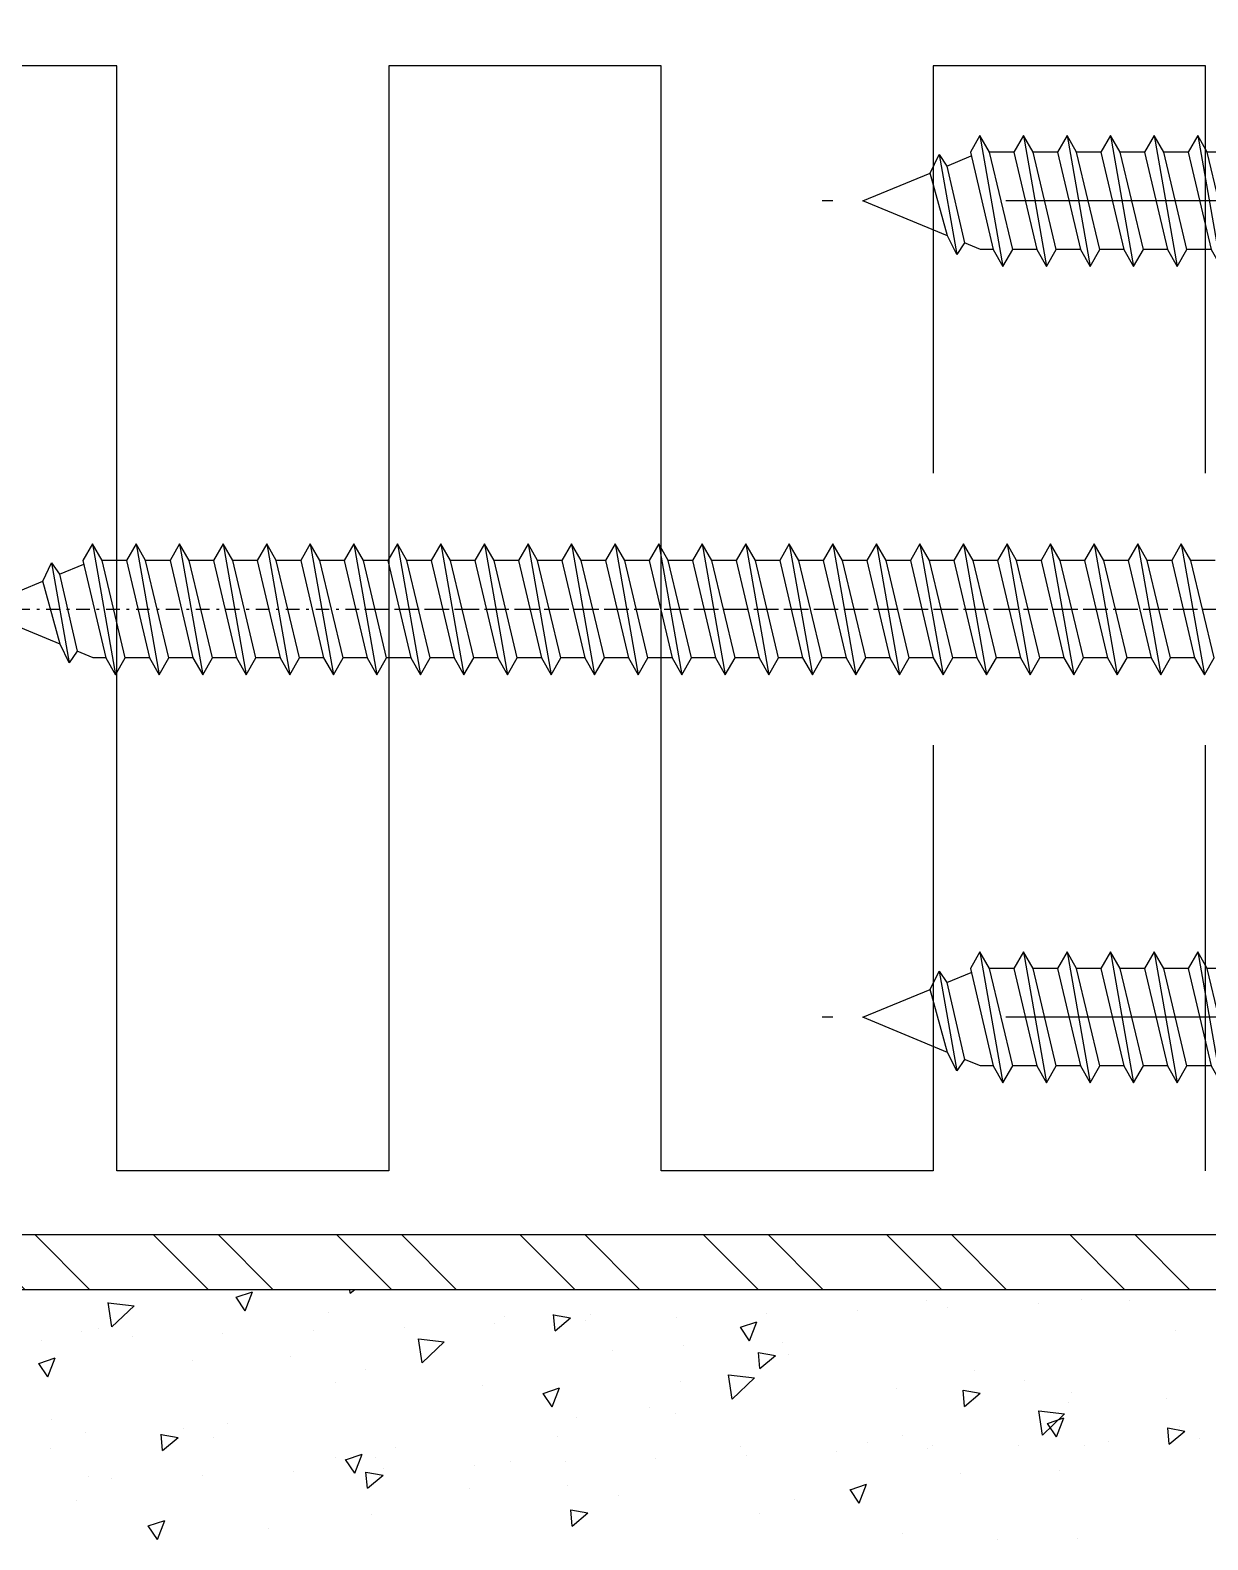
# Model space of a CAD drawing. Header units: millimetres. Extents: x -1821 to 14707, y -2864 to 1473.
# Drawn here: x 6674.5 to 6717.7, y -1057.3 to -1001.9 of the extents above; entities that cross this region are included whole.
import ezdxf

# ---------------------------------------------------------------- set-up
doc = ezdxf.new("R2010")
doc.units = ezdxf.units.MM
for name, pattern in [('AUSGEZOGEN', [0]), ('CENTER', [50.8, 31.75, -6.35, 6.35, -6.35]), ('DASHDOT', [1, 0.5, -0.25, 0, -0.25]), ('VERDECKT', [9.525, 6.35, -3.175])]:
    doc.linetypes.add(name, pattern=pattern)
for name, color, linetype in [('CENT_18', 3, 'CENTER'), ('CENT_25', 2, 'DASHDOT'), ('CONST18', 3, 'Continuous'), ('CONST25', 2, 'Continuous'), ('CONST35', 7, 'Continuous'), ('HIDE_18', 3, 'VERDECKT')]:
    doc.layers.add(name, color=color, linetype=linetype)

# ---------------------------------------------------------------- blocks, each defined once
blk = doc.blocks.new('*X34')
at = {"color": 0}
for p, q in [((259.507, 56.338), (259.442, 56.393)), ((259.507, 56.338), (259.512, 56.393)), ((263.508, 56.39), (263.508, 56.39)), ((248.062, 56.228), (248.062, 56.228)), ((248.757, 56.249), (248.757, 56.249)), ((249.393, 56.179), (249.393, 56.179)), ((251.039, 56.229), (251.039, 56.229)), ((261.051, 56.078), (260.944, 56.358)), ((261.185, 56.277), (260.944, 56.358)), ((261.051, 56.078), (261.185, 56.277)), ((263.065, 56.197), (262.685, 56.153)), ((263.01, 55.842), (262.685, 56.153)), ((263.01, 55.842), (263.065, 56.198)), ((250.725, 56.13), (250.725, 56.13)), ((252.057, 56.082), (252.057, 56.082)), ((253.388, 56.033), (253.388, 56.033)), ((254.72, 55.985), (254.72, 55.985)), ((255.981, 56.03), (255.981, 56.03)), ((256.051, 55.936), (256.051, 55.936)), ((256.519, 56.021), (256.269, 55.975)), ((256.498, 55.783), (256.269, 55.975)), ((256.498, 55.783), (256.519, 56.022)), ((257.239, 55.994), (257.239, 55.994)), ((259.821, 56.058), (259.821, 56.058)), ((247.378, 55.786), (247.378, 55.786)), ((253.639, 55.637), (253.532, 55.917)), ((253.774, 55.836), (253.532, 55.917)), ((253.639, 55.637), (253.774, 55.836)), ((257.383, 55.887), (257.383, 55.887)), ((258.714, 55.839), (258.714, 55.839)), ((260.046, 55.79), (260.046, 55.79)), ((261.378, 55.741), (261.378, 55.741)), ((263.205, 55.811), (263.205, 55.811)), ((263.451, 55.775), (263.451, 55.775)), ((253.157, 55.618), (253.157, 55.618)), ((254.603, 55.567), (254.603, 55.567)), ((255.653, 55.497), (255.653, 55.497)), ((258.506, 55.667), (258.127, 55.623)), ((258.451, 55.312), (258.127, 55.623)), ((258.451, 55.312), (258.506, 55.667)), ((262.709, 55.693), (262.709, 55.693)), ((264.041, 55.644), (264.041, 55.644)), ((253.072, 55.433), (253.072, 55.433)), ((253.511, 55.466), (253.26, 55.42)), ((253.49, 55.228), (253.26, 55.42)), ((253.49, 55.228), (253.51, 55.467)), ((260.381, 55.399), (260.381, 55.399)), ((261.827, 55.348), (261.827, 55.348)), ((263.952, 55.105), (263.844, 55.385)), ((264.086, 55.304), (263.844, 55.385)), ((263.952, 55.105), (264.086, 55.304)), ((249.592, 55.051), (249.592, 55.051)), ((250.334, 55.197), (250.334, 55.197)), ((253.948, 55.137), (253.568, 55.093)), ((253.893, 54.781), (253.568, 55.093)), ((253.893, 54.781), (253.948, 55.137)), ((254.657, 55.039), (254.657, 55.039)), ((259.283, 55.215), (259.283, 55.215)), ((248.904, 54.872), (248.904, 54.872)), ((250.502, 54.911), (250.251, 54.865)), ((250.481, 54.673), (250.251, 54.865)), ((250.481, 54.673), (250.502, 54.912)), ((251.486, 54.937), (251.486, 54.937)), ((256.54, 54.664), (256.433, 54.944)), ((256.674, 54.863), (256.433, 54.944)), ((256.54, 54.664), (256.674, 54.863)), ((257.559, 54.978), (257.559, 54.978)), ((259.722, 55.027), (259.722, 55.027)), ((247.51, 54.785), (247.51, 54.785)), ((248.956, 54.734), (248.956, 54.734)), ((249.389, 54.606), (249.009, 54.562)), ((249.334, 54.251), (249.389, 54.607)), ((255.116, 54.654), (255.116, 54.654)), ((247.318, 54.376), (247.318, 54.376)), ((249.334, 54.251), (249.009, 54.562)), ((249.128, 54.223), (249.021, 54.503)), ((249.263, 54.422), (249.021, 54.503)), ((249.128, 54.223), (249.263, 54.422)), ((254.735, 54.566), (254.735, 54.566)), ((256.18, 54.515), (256.18, 54.515)), ((261.316, 54.419), (261.316, 54.419)), ((263.898, 54.483), (263.898, 54.483)), ((247.03, 54.199), (247.03, 54.199)), ((247.493, 54.356), (247.242, 54.31)), ((247.472, 54.118), (247.242, 54.31)), ((247.472, 54.118), (247.493, 54.357)), ((248.362, 54.15), (248.362, 54.15)), ((251.392, 54.246), (251.392, 54.246)), ((251.912, 54.144), (251.912, 54.144)), ((256.457, 54.234), (256.457, 54.234)), ((261.522, 54.222), (261.522, 54.222)), ((261.959, 54.347), (261.959, 54.347)), ((262.286, 54.262), (262.035, 54.216)), ((262.265, 54.024), (262.035, 54.216)), ((262.265, 54.024), (262.286, 54.263)), ((263.405, 54.296), (263.405, 54.296)), ((248.713, 54.092), (248.713, 54.092)), ((249.693, 54.102), (249.693, 54.102)), ((250.948, 54.094), (250.948, 54.094)), ((251.025, 54.053), (251.025, 54.053)), ((252.356, 54.004), (252.356, 54.004)), ((253.688, 53.956), (253.688, 53.956)), ((253.779, 54.081), (253.779, 54.081)), ((258.844, 54.069), (258.844, 54.069)), ((259.136, 53.925), (259.136, 53.925)), ((259.441, 53.691), (259.333, 53.971)), ((259.575, 53.889), (259.333, 53.971)), ((259.73, 53.923), (259.73, 53.923)), ((263.909, 54.057), (263.909, 54.057)), ((249.088, 53.733), (249.088, 53.733)), ((255.02, 53.907), (255.02, 53.907)), ((256.351, 53.858), (256.351, 53.858)), ((257.149, 53.858), (257.149, 53.858)), ((257.683, 53.81), (257.683, 53.81)), ((259.014, 53.761), (259.014, 53.761)), ((259.277, 53.707), (259.026, 53.661)), ((259.256, 53.469), (259.277, 53.708)), ((259.441, 53.691), (259.575, 53.89)), ((260.346, 53.712), (260.346, 53.712)), ((250.534, 53.682), (250.534, 53.682)), ((252.029, 53.25), (251.921, 53.53)), ((252.163, 53.448), (251.921, 53.529)), ((256.312, 53.514), (256.312, 53.514)), ((259.256, 53.469), (259.026, 53.661)), ((261.678, 53.664), (261.678, 53.664)), ((263.009, 53.615), (263.009, 53.615)), ((263.36, 53.64), (263.36, 53.64)), ((252.029, 53.25), (252.163, 53.449)), ((252.982, 53.298), (252.982, 53.298)), ((255.563, 53.362), (255.563, 53.362)), ((257.758, 53.463), (257.758, 53.463)), ((263.537, 53.295), (263.537, 53.295)), ((253.49, 53.092), (253.49, 53.092)), ((256.268, 53.152), (256.018, 53.106)), ((256.247, 52.914), (256.018, 53.106)), ((256.247, 52.914), (256.268, 53.153)), ((259.193, 53.079), (259.193, 53.079)), ((260.714, 52.873), (260.714, 52.873)), ((262.341, 52.717), (262.234, 52.998)), ((262.475, 52.916), (262.234, 52.997)), ((262.341, 52.717), (262.475, 52.916)), ((248.814, 52.737), (248.814, 52.737)), ((249.992, 52.718), (249.992, 52.718)), ((251.395, 52.802), (251.395, 52.802))]:
    blk.add_line(p, q, dxfattribs=at)
blk = doc.blocks.new('ws4070229')
for points in [[(1.79, -74.81), (2.41, -74.452), (1.79, -74.094), (-1.79, -74.948), (-2.4, -75.3), (-1.79, -75.652)], [(1.79, -76.41), (2.41, -76.052), (1.79, -75.694), (-1.79, -76.548), (-2.4, -76.9), (-1.79, -77.252)], [(1.79, -78.01), (2.41, -77.652), (1.79, -77.294), (-1.79, -78.148), (-2.4, -78.5), (-1.79, -78.852)], [(1.79, -79.61), (2.41, -79.252), (1.79, -78.894), (-1.79, -79.748), (-2.4, -80.1), (-1.79, -80.452)], [(1.79, -81.21), (2.41, -80.852), (1.79, -80.494), (-1.79, -81.348), (-2.4, -81.7), (-1.79, -82.052)], [(1.79, -82.81), (2.41, -82.452), (1.79, -82.094), (-1.79, -82.948), (-2.4, -83.3), (-1.79, -83.652)], [(1.79, -84.41), (2.41, -84.052), (1.79, -83.694), (-1.79, -84.548), (-2.4, -84.9), (-1.79, -85.252)], [(1.79, -86.01), (2.41, -85.652), (1.79, -85.294), (-1.79, -86.148), (-2.4, -86.5), (-1.79, -86.852)], [(1.79, -87.61), (2.41, -87.252), (1.79, -86.894), (-1.79, -87.748), (-2.4, -88.1), (-1.79, -88.452)], [(1.79, -89.21), (2.41, -88.852), (1.79, -88.494), (-1.79, -89.348), (-2.4, -89.7), (-1.79, -90.052)], [(1.79, -90.81), (2.41, -90.452), (1.79, -90.094), (-1.79, -90.948), (-2.4, -91.3), (-1.79, -91.652)], [(1.79, -92.41), (2.41, -92.052), (1.79, -91.694), (-1.79, -92.548), (-2.4, -92.9), (-1.79, -93.252)], [(1.79, -94.01), (2.41, -93.652), (1.79, -93.294), (-1.79, -94.148), (-2.4, -94.5), (-1.79, -94.852)], [(1.79, -95.61), (2.41, -95.252), (1.79, -94.894), (-1.79, -95.748), (-2.4, -96.1), (-1.79, -96.452)], [(1.79, -97.21), (2.41, -96.852), (1.79, -96.494), (-1.79, -97.348), (-2.4, -97.7), (-1.79, -98.052)], [(1.79, -98.81), (2.41, -98.452), (1.79, -98.094), (-1.79, -98.948), (-2.4, -99.3), (-1.79, -99.652)], [(1.79, -100.41), (2.41, -100.052), (1.79, -99.694), (-1.79, -100.548), (-2.4, -100.9), (-1.79, -101.252)], [(1.79, -102.01), (2.41, -101.652), (1.79, -101.294), (-1.79, -102.148), (-2.4, -102.5), (-1.79, -102.852)], [(1.79, -103.61), (2.41, -103.252), (1.79, -102.894), (-1.79, -103.748), (-2.4, -104.1), (-1.79, -104.452)], [(1.79, -105.21), (2.41, -104.852), (1.79, -104.494), (-1.79, -105.348), (-2.4, -105.7), (-1.79, -106.052)], [(1.79, -106.81), (2.41, -106.452), (1.79, -106.094), (-1.79, -106.948), (-2.4, -107.3), (-1.79, -107.652)], [(1.79, -108.41), (2.41, -108.052), (1.79, -107.694), (-1.79, -108.548), (-2.4, -108.9), (-1.79, -109.252)], [(1.79, -110.01), (2.41, -109.652), (1.79, -109.294), (-1.79, -110.148), (-2.4, -110.5), (-1.79, -110.852)], [(1.79, -111.61), (2.41, -111.252), (1.79, -110.894), (-1.79, -111.748), (-2.4, -112.1), (-1.79, -112.452)], [(1.79, -113.21), (2.41, -112.852), (1.79, -112.494), (-1.79, -113.348), (-2.4, -113.7), (-1.79, -114.052)], [(1.79, -114.81), (2.41, -114.452), (1.79, -114.094), (-1.79, -114.948), (-2.4, -115.3), (-1.79, -115.652)], [(1.547, -115.866), (1.972, -116.154), (1.29, -116.485), (-1.024, -117.128), (-1.7, -116.801), (-1.278, -116.515)]]:
    blk.add_lwpolyline(points, close=True)
for points in [[(-1.79, -74.052), (-1.79, -74.948)], [(-2.4, -75.3), (2.41, -74.452)], [(1.79, -74.81), (1.79, -75.694)], [(-1.79, -75.652), (-1.79, -76.548)], [(-2.4, -76.9), (2.41, -76.052)], [(1.79, -76.41), (1.79, -77.294)], [(-2.4, -78.5), (2.41, -77.652)], [(-1.79, -77.252), (-1.79, -78.148)], [(1.79, -78.01), (1.79, -78.894)], [(-2.4, -80.1), (2.41, -79.252)], [(-1.79, -78.852), (-1.79, -79.748)], [(1.79, -79.61), (1.79, -80.494)], [(-2.4, -81.7), (2.41, -80.852)], [(-1.79, -80.452), (-1.79, -81.348)], [(1.79, -81.21), (1.79, -82.094)], [(-1.79, -82.052), (-1.79, -82.948)], [(-2.4, -83.3), (2.41, -82.452)], [(1.79, -82.81), (1.79, -83.694)], [(-1.79, -83.652), (-1.79, -84.548)], [(-2.4, -84.9), (2.41, -84.052)], [(1.79, -84.41), (1.79, -85.294)], [(-1.79, -85.252), (-1.79, -86.148)], [(-2.4, -86.5), (2.41, -85.652)], [(1.79, -86.01), (1.79, -86.894)], [(-1.79, -86.852), (-1.79, -87.748)], [(-2.4, -88.1), (2.41, -87.252)], [(1.79, -87.61), (1.79, -88.494)], [(-1.79, -88.452), (-1.79, -89.348)], [(-2.4, -89.7), (2.41, -88.852)], [(1.79, -89.21), (1.79, -90.094)], [(-1.79, -90.052), (-1.79, -90.948)], [(-2.4, -91.3), (2.41, -90.452)], [(1.79, -90.81), (1.79, -91.694)], [(-2.4, -92.9), (2.41, -92.052)], [(-1.79, -91.652), (-1.79, -92.548)], [(1.79, -92.41), (1.79, -93.294)], [(-2.4, -94.5), (2.41, -93.652)], [(-1.79, -93.252), (-1.79, -94.148)], [(1.79, -94.01), (1.79, -94.894)], [(-1.79, -94.852), (-1.79, -95.748)], [(-2.4, -96.1), (2.41, -95.252)], [(1.79, -95.61), (1.79, -96.494)], [(-1.79, -96.452), (-1.79, -97.348)], [(-2.4, -97.7), (2.41, -96.852)], [(1.79, -97.21), (1.79, -98.094)], [(-1.79, -98.052), (-1.79, -98.948)], [(-2.4, -99.3), (2.41, -98.452)], [(1.79, -98.81), (1.79, -99.694)], [(-1.79, -99.652), (-1.79, -100.548)], [(-2.4, -100.9), (2.41, -100.052)], [(1.79, -100.41), (1.79, -101.294)], [(-1.79, -101.252), (-1.79, -102.148)], [(-2.4, -102.5), (2.41, -101.652)], [(1.79, -102.01), (1.79, -102.894)], [(-1.79, -102.852), (-1.79, -103.748)], [(-2.4, -104.1), (2.41, -103.252)], [(1.79, -103.61), (1.79, -104.494)], [(-1.79, -104.452), (-1.79, -105.348)], [(-2.4, -105.7), (2.41, -104.852)], [(1.79, -105.21), (1.79, -106.094)], [(-2.4, -107.3), (2.41, -106.452)], [(-1.79, -106.052), (-1.79, -106.948)], [(1.79, -106.81), (1.79, -107.694)], [(-2.4, -108.9), (2.41, -108.052)], [(-1.79, -107.652), (-1.79, -108.548)], [(1.79, -108.41), (1.79, -109.294)], [(-1.79, -109.252), (-1.79, -110.148)], [(-2.4, -110.5), (2.41, -109.652)], [(1.79, -110.01), (1.79, -110.894)], [(-1.79, -110.852), (-1.79, -111.748)], [(-2.4, -112.1), (2.41, -111.252)], [(1.79, -111.61), (1.79, -112.494)], [(-1.79, -112.452), (-1.79, -113.348)], [(-2.4, -113.7), (2.41, -112.852)], [(1.79, -113.21), (1.79, -114.094)], [(-1.79, -114.052), (-1.79, -114.948)], [(-2.4, -115.3), (2.41, -114.452)], [(1.79, -114.81), (1.79, -115.279)], [(1.79, -115.279), (1.547, -115.866)], [(-1.278, -116.515), (-1.649, -115.619)], [(-1.7, -116.801), (1.972, -116.154)], [(1.29, -116.485), (0, -119.6), (-1.024, -117.128)]]:
    blk.add_lwpolyline(points)
at = {"layer": 'CENT_25'}
blk.add_lwpolyline([(0, -122.5), (0, 2.5)], dxfattribs=at)
blk = doc.blocks.new('ws4070050')
blk.add_lwpolyline([(0, 3.5, -0.163834), (4.355, 2.034, -0.234469), (4.75, 1.237), (4.75, 0), (-4.75, 0), (-4.75, 1.237, -0.234469), (-4.355, 2.034, -0.163834)], format="xyb", close=True)
at = {"linetype": 'AUSGEZOGEN'}
for points in [[(-1.79, -0.7), (-1.79, -1.748)], [(1.79, -0.7), (1.79, -2.294)], [(1.79, -1.61), (1.79, -2.494)], [(-1.79, -2.452), (-1.79, -3.348)], [(-1.79, -2.452), (-1.79, -3.148)], [(1.79, -3.21), (1.79, -4.094)], [(-1.79, -4.052), (-1.79, -4.948)], [(1.79, -4.81), (1.79, -5.694)], [(-1.79, -5.652), (-1.79, -6.548)], [(1.79, -6.41), (1.79, -7.294)], [(-1.79, -7.252), (-1.79, -8.148)], [(1.79, -8.01), (1.79, -8.894)], [(-1.79, -8.852), (-1.79, -9.748)], [(1.79, -9.61), (1.79, -10.494)], [(-1.79, -10.452), (-1.79, -11.348)], [(1.79, -11.21), (1.79, -12.094)], [(-1.79, -12.052), (-1.79, -12.948)], [(1.79, -12.81), (1.79, -13.694)], [(-1.79, -13.652), (-1.79, -14.548)], [(1.79, -14.41), (1.79, -15.294)], [(-1.79, -15.252), (-1.79, -16.148)], [(1.79, -16.01), (1.79, -16.894)], [(-1.79, -16.852), (-1.79, -17.748)], [(1.79, -17.61), (1.79, -18.494)], [(-1.79, -18.452), (-1.79, -19.348)], [(1.79, -19.21), (1.79, -20.094)], [(-1.79, -20.052), (-1.79, -20.948)], [(1.79, -20.81), (1.79, -21.694)], [(-1.79, -21.652), (-1.79, -22.548)], [(1.79, -22.41), (1.79, -23.294)], [(-1.79, -23.252), (-1.79, -24.148)], [(1.79, -24.01), (1.79, -24.894)], [(-1.79, -24.852), (-1.79, -25.748)], [(1.79, -25.61), (1.79, -26.494)], [(-1.79, -26.452), (-1.79, -27.348)], [(1.79, -27.21), (1.79, -27.679)]]:
    blk.add_lwpolyline(points, dxfattribs=at)
for points in [[(0, -1.321), (-1.79, -1.748), (-2.4, -2.1), (-1.79, -2.452), (0, -2.031), (0.61, -1.569), (0, -1.321)], [(-2.4, -2.1), (0.61, -1.569)], [(-2.4, -3.7), (2.41, -2.852)], [(-2.4, -5.3), (2.41, -4.452)], [(-2.4, -6.9), (2.41, -6.052)], [(-2.4, -8.5), (2.41, -7.652)], [(-2.4, -10.1), (2.41, -9.252)], [(-2.4, -11.7), (2.41, -10.852)], [(-2.4, -13.3), (2.41, -12.452)], [(-2.4, -14.9), (2.41, -14.052)], [(-2.4, -16.5), (2.41, -15.652)], [(-2.4, -18.1), (2.41, -17.252)], [(-2.4, -19.7), (2.41, -18.852)], [(-2.4, -21.3), (2.41, -20.452)], [(-2.4, -22.9), (2.41, -22.052)], [(-2.4, -24.5), (2.41, -23.652)], [(-2.4, -26.1), (2.41, -25.252)], [(-2.4, -27.7), (2.41, -26.852)], [(1.79, -27.679), (1.547, -28.266)], [(-1.278, -28.915), (-1.649, -28.019)], [(-1.7, -29.201), (1.972, -28.554)], [(1.29, -28.885), (0, -32), (-1.024, -29.528)]]:
    blk.add_lwpolyline(points)
for points in [[(1.79, -3.21), (2.41, -2.852), (1.79, -2.494), (-1.79, -3.348), (-2.4, -3.7), (-1.79, -4.052)], [(1.79, -4.81), (2.41, -4.452), (1.79, -4.094), (-1.79, -4.948), (-2.4, -5.3), (-1.79, -5.652)], [(1.79, -6.41), (2.41, -6.052), (1.79, -5.694), (-1.79, -6.548), (-2.4, -6.9), (-1.79, -7.252)], [(1.79, -8.01), (2.41, -7.652), (1.79, -7.294), (-1.79, -8.148), (-2.4, -8.5), (-1.79, -8.852)], [(1.79, -9.61), (2.41, -9.252), (1.79, -8.894), (-1.79, -9.748), (-2.4, -10.1), (-1.79, -10.452)], [(1.79, -11.21), (2.41, -10.852), (1.79, -10.494), (-1.79, -11.348), (-2.4, -11.7), (-1.79, -12.052)], [(1.79, -12.81), (2.41, -12.452), (1.79, -12.094), (-1.79, -12.948), (-2.4, -13.3), (-1.79, -13.652)], [(1.79, -14.41), (2.41, -14.052), (1.79, -13.694), (-1.79, -14.548), (-2.4, -14.9), (-1.79, -15.252)], [(1.79, -16.01), (2.41, -15.652), (1.79, -15.294), (-1.79, -16.148), (-2.4, -16.5), (-1.79, -16.852)], [(1.79, -17.61), (2.41, -17.252), (1.79, -16.894), (-1.79, -17.748), (-2.4, -18.1), (-1.79, -18.452)], [(1.79, -19.21), (2.41, -18.852), (1.79, -18.494), (-1.79, -19.348), (-2.4, -19.7), (-1.79, -20.052)], [(1.79, -20.81), (2.41, -20.452), (1.79, -20.094), (-1.79, -20.948), (-2.4, -21.3), (-1.79, -21.652)], [(1.79, -22.41), (2.41, -22.052), (1.79, -21.694), (-1.79, -22.548), (-2.4, -22.9), (-1.79, -23.252)], [(1.79, -24.01), (2.41, -23.652), (1.79, -23.294), (-1.79, -24.148), (-2.4, -24.5), (-1.79, -24.852)], [(1.79, -25.61), (2.41, -25.252), (1.79, -24.894), (-1.79, -25.748), (-2.4, -26.1), (-1.79, -26.452)], [(1.79, -27.21), (2.41, -26.852), (1.79, -26.494), (-1.79, -27.348), (-2.4, -27.7), (-1.79, -28.052)], [(1.547, -28.266), (1.972, -28.554), (1.29, -28.885), (-1.024, -29.528), (-1.7, -29.201), (-1.278, -28.915)]]:
    blk.add_lwpolyline(points, close=True)
for centre, start, end in [((-2.49, -0.7), 0, 90), ((2.49, -0.7), 90, 180)]:
    blk.add_arc(centre, 0.7, start, end)
at = {"layer": 'CENT_18', "linetype": 'CENTER'}
blk.add_line((0, 5), (0, -33.5), dxfattribs=at)
at = {"layer": 'HIDE_18', "linetype": 'VERDECKT'}
for points in [[(-1.5, 3.342), (-1.5, 1.444)], [(-1, 3.43), (-1, 1.5)], [(1, 3.43), (1, 1.5)], [(1.5, 3.342), (1.5, 1.444)], [(-2.25, 3.139), (-2.25, 1.5)], [(2.25, 3.139), (2.25, 1.5)], [(-2.25, 1.5), (0, 0.897)], [(2.25, 1.5), (0, 0.897)]]:
    blk.add_lwpolyline(points, dxfattribs=at)
for centre, radius, start, end in [((0, 6.788), 3.503, 253.4149, 286.5851), ((-1.625, 4.819), 3.377, 259.3357, 280.6643), ((0, 9.596), 8.157, 262.9585, 277.0415), ((1.625, 4.819), 3.377, 259.3357, 280.6643)]:
    blk.add_arc(centre, radius, start, end, dxfattribs=at)

msp = doc.modelspace()

# ---------------------------------------------------------------- hatches: boundary and pattern name
at = {"layer": 'CONST25'}
h = msp.add_hatch(dxfattribs=at)
h.set_pattern_fill('STEEL', color=256, scale=1.5, angle=90, style=0)
h.set_pattern_definition([(135, (6599.343, -1347.9853), (-3.367596, -3.367596), []), (135, (6596.9617, -1347.9853), (-3.367596, -3.367596), [])])
h.paths.add_polyline_path([(6722.571538, -998.124803), (6672.571538, -998.124803), (6672.571538, -1000.124803), (6720.571538, -1000.124803), (6720.571538, -1046.124803), (6672.571538, -1046.124803), (6672.571538, -1048.124803), (6722.571538, -1048.124803)])

# ---------------------------------------------------------------- linework, layer by layer
at = {"layer": 'CENT_25'}
msp.add_line((6686.767094, -1023.126906), (6748.069267, -1023.126906), dxfattribs=at)
at = {"layer": 'CONST18'}
msp.add_lwpolyline([(6717.657851, -1043.772704), (6717.657851, -1028.124803)], dxfattribs=at)
at = {"layer": 'CONST35'}
for points in [[(6672.571538, -1000.124803), (6720.571538, -1000.124803), (6720.571538, -1046.124803), (6672.571538, -1046.124803), (6672.571538, -1048.124803), (6722.571538, -1048.124803), (6722.571538, -998.124803), (6672.571538, -998.124803), (6672.571538, -1000.124803)], [(6677.657851, -1018.125854), (6677.657851, -1003.163431), (6667.657851, -1003.163431), (6667.657851, -1006.581237)], [(6697.657851, -1017.710426), (6697.657851, -1003.163431), (6687.657851, -1003.163431), (6687.657851, -1016.045605)], [(6697.657851, -1018.125854), (6697.657851, -1003.163431), (6687.657851, -1003.163431), (6687.657851, -1018.125854)], [(6717.657851, -1018.124803), (6717.657851, -1003.163431), (6707.657851, -1003.163431), (6707.657851, -1015.609009)], [(6717.657851, -1018.124803), (6717.657851, -1003.163431), (6707.657851, -1003.163431), (6707.657851, -1018.125854)], [(6687.657851, -1018.125854), (6687.657851, -1043.772704), (6677.657851, -1043.772704), (6677.657851, -1018.125854)], [(6707.657851, -1028.125854), (6707.657851, -1043.772704), (6697.657851, -1043.772704), (6697.657851, -1018.125854)], [(6717.657851, -1043.772704), (6717.657851, -1028.124803)], [(6707.657851, -1030.640596), (6707.657851, -1043.772704), (6697.657851, -1043.772704), (6697.657851, -1029.307948)], [(6687.657851, -1030.204001), (6687.657851, -1043.772704), (6684.154619, -1043.772704)], [(6635.698033, -1048.124803), (6735.071538, -1048.124803), (6735.071538, -1073.124803)]]:
    msp.add_lwpolyline(points, dxfattribs=at)

# ---------------------------------------------------------------- block references
at = {"layer": 'CONST18', "rotation": 270}
msp.add_blockref('ws4070229', (6792.069262, -1023.125854), dxfattribs=at)
at = {"layer": 'CONST25', "rotation": 270}
for p in [(6737.071538, -1008.124803), (6737.071538, -1038.124803)]:
    msp.add_blockref('ws4070050', p, dxfattribs=at)
at = {"layer": 'CONST25', "xscale": -2.5, "yscale": 2.5, "zscale": 2.5}
msp.add_blockref('*X34', (7335.007265, -1189.106342), dxfattribs=at)

doc.saveas('drawing.dxf')
